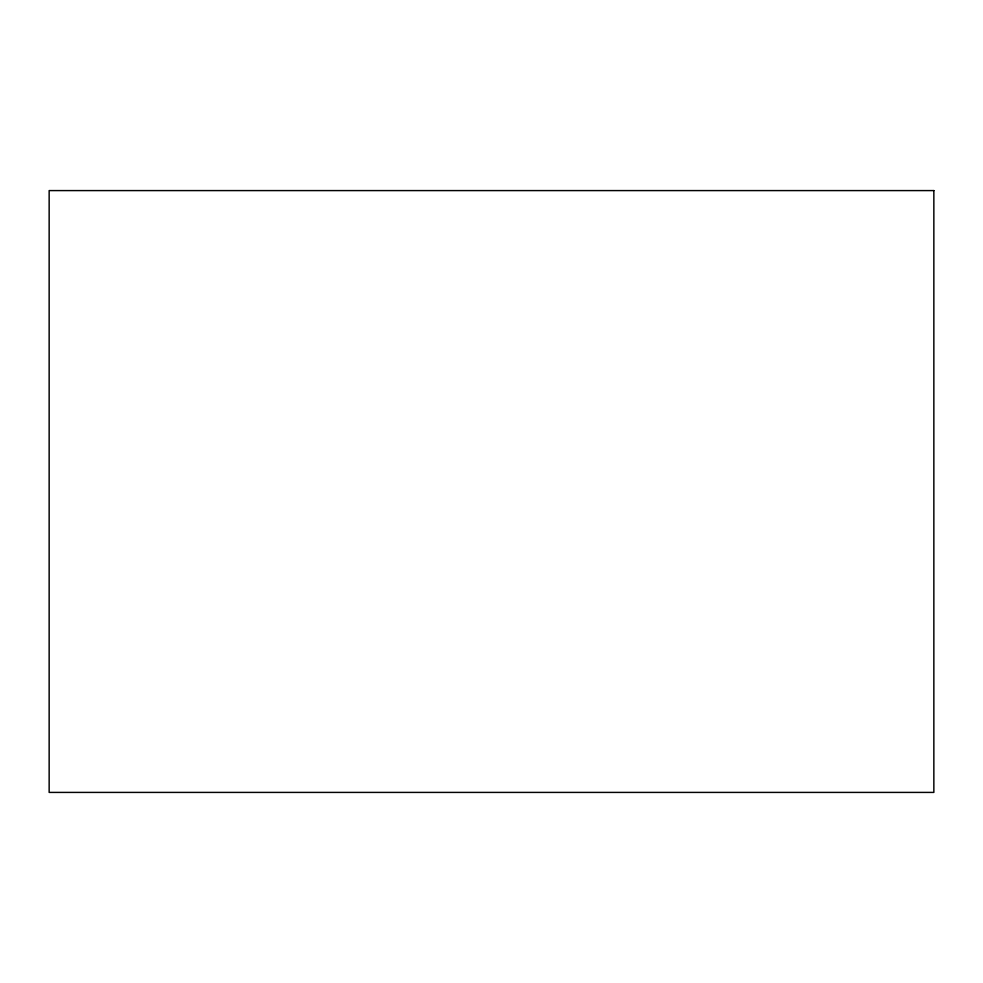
<?xml version="1.0" encoding="UTF-8"?>
<svg xmlns="http://www.w3.org/2000/svg" width="983" height="983" viewBox="0 0 983 983"><rect width="100%" height="100%" fill="white"/><g stroke="black" fill="none" stroke-linecap="round" stroke-linejoin="round"><path stroke-width="1.47" d="M933.85 190.591L49.15 190.591L49.15 792.409L933.85 792.409L933.85 190.591"/></g></svg>
